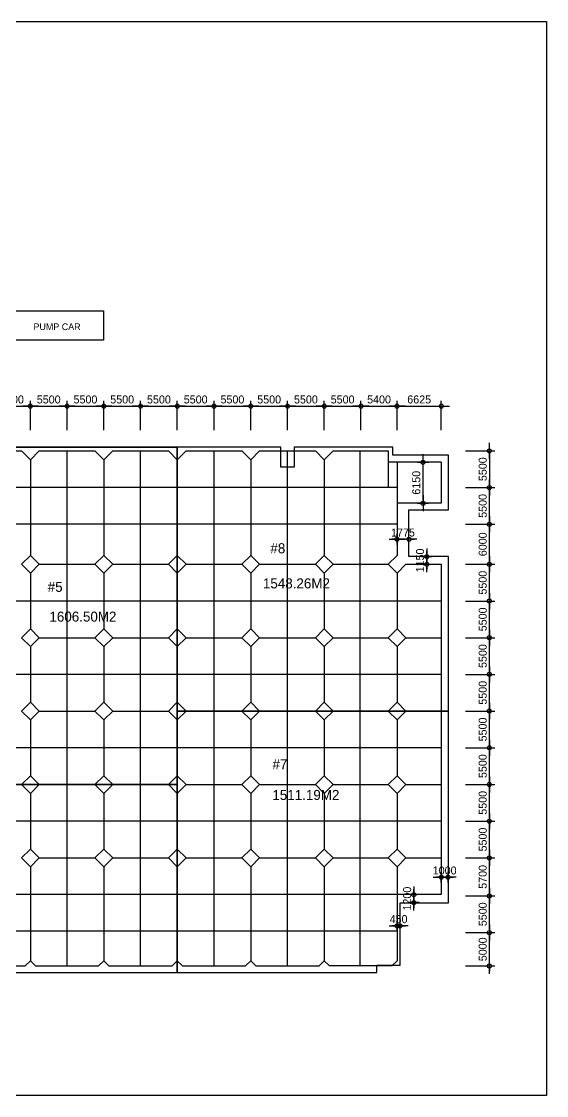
# Model space of a CAD drawing. Header units: millimetres. Extents: x -869187 to 1405794, y -1345622 to 197746.
# Drawn here: x 213406 to 292000, y -1345622 to -1184654 of the extents above; entities that cross this region are included whole.
import ezdxf

# ---------------------------------------------------------------- set-up
doc = ezdxf.new("R2010")
doc.units = ezdxf.units.MM
doc.header["$LTSCALE"] = 1000
doc.header["$MEASUREMENT"] = 0
doc.header["$PDSIZE"] = -10
doc.layers.get('0').update_dxf_attribs({"linetype": 'CONTINUOUS'})
doc.layers.get('Defpoints').update_dxf_attribs({"color": 171, "linetype": 'CONTINUOUS'})
doc.layers.add('NDIM', color=7, linetype='CONTINUOUS')
doc.layers.add('SAW-CUT', color=6, linetype='CONTINUOUS')
doc.styles.add('CGS', font='cgse', dxfattribs={"bigfont": 'cgs'})
doc.styles.add('나눔바른고딕', font='')
doc.styles.get('나눔바른고딕').set_extended_font_data('나눔바른고딕')
doc.dimstyles.new('NDIM 1200', dxfattribs={"dimscale": 500, "dimtxt": 3, "dimasz": 1, "dimexe": 2, "dimexo": 2, "dimgap": 1, "dimtad": 1, "dimdec": 0, "dimdsep": 46, "dimtxsty": 'CGS', "dimblk": 'DOT0', "dimcen": 1, "dimdle": 8, "dimclrd": 2, "dimclre": 2, "dimclrt": 2, "dimadec": 0, "dimazin": 0, "dimtfac": 1, "dimtdec": 0, "dimtix": 1, "dimtmove": 2, "dimatfit": 3, "dimldrblk": 'DOT0', "dimfxl": 1, "dimtolj": 1, "dimtzin": 0, "dimlwd": -1, "dimlwe": -1, "dimarcsym": 0})

# ---------------------------------------------------------------- blocks, each defined once
blk = doc.blocks.new('DOT0')
blk.add_line((-3, 0), (3, 0))
at = {"color": 6}
blk.add_circle((0, 0), 0.75, dxfattribs=at)
blk = doc.blocks.new('*D440')
at = {"layer": 'Defpoints', "color": 0, "ltscale": 0.4, "transparency": 16777216}
for p in [(214730, -1242309), (209230, -1246709), (214730, -1246709)]:
    blk.add_point(p, dxfattribs=at)
at = {"layer": 'NDIM', "ltscale": 0.4, "transparency": 16777216}
for p, q in [((209230, -1245909), (209230, -1241509)), ((209630, -1242309), (214330, -1242309)), ((214730, -1245909), (214730, -1241509))]:
    blk.add_line(p, q, dxfattribs=at)
at = {"layer": 'NDIM', "ltscale": 0.4, "transparency": 16777216, "xscale": 400, "yscale": 400, "zscale": 400, "rotation": 180}
blk.add_blockref('DOT0', (209230, -1242309), dxfattribs=at)
at = {"layer": 'NDIM', "ltscale": 0.4, "transparency": 16777216, "xscale": 400, "yscale": 400, "zscale": 400}
blk.add_blockref('DOT0', (214730, -1242309), dxfattribs=at)
at = {"layer": 'NDIM', "ltscale": 0.4, "transparency": 16777216, "insert": (211980, -1241309), "char_height": 1200, "attachment_point": 5, "style": 'CGS'}
blk.add_mtext('\\A1;5500', dxfattribs=at)
blk = doc.blocks.new('*D441')
at = {"layer": 'Defpoints', "color": 0, "ltscale": 0.4, "transparency": 16777216}
for p in [(220230, -1242309), (214730, -1246709), (220230, -1246709)]:
    blk.add_point(p, dxfattribs=at)
at = {"layer": 'NDIM', "ltscale": 0.4, "transparency": 16777216}
for p, q in [((214730, -1245909), (214730, -1241509)), ((215130, -1242309), (219830, -1242309)), ((220230, -1245909), (220230, -1241509))]:
    blk.add_line(p, q, dxfattribs=at)
at = {"layer": 'NDIM', "ltscale": 0.4, "transparency": 16777216, "xscale": 400, "yscale": 400, "zscale": 400, "rotation": 180}
blk.add_blockref('DOT0', (214730, -1242309), dxfattribs=at)
at = {"layer": 'NDIM', "ltscale": 0.4, "transparency": 16777216, "xscale": 400, "yscale": 400, "zscale": 400}
blk.add_blockref('DOT0', (220230, -1242309), dxfattribs=at)
at = {"layer": 'NDIM', "ltscale": 0.4, "transparency": 16777216, "insert": (217480, -1241309), "char_height": 1200, "attachment_point": 5, "style": 'CGS'}
blk.add_mtext('\\A1;5500', dxfattribs=at)
blk = doc.blocks.new('*D442')
at = {"layer": 'Defpoints', "color": 0, "ltscale": 0.4, "transparency": 16777216}
for p in [(225730, -1242309), (220230, -1246709), (225730, -1246709)]:
    blk.add_point(p, dxfattribs=at)
at = {"layer": 'NDIM', "ltscale": 0.4, "transparency": 16777216}
for p, q in [((220230, -1245909), (220230, -1241509)), ((220630, -1242309), (225330, -1242309)), ((225730, -1245909), (225730, -1241509))]:
    blk.add_line(p, q, dxfattribs=at)
at = {"layer": 'NDIM', "ltscale": 0.4, "transparency": 16777216, "xscale": 400, "yscale": 400, "zscale": 400, "rotation": 180}
blk.add_blockref('DOT0', (220230, -1242309), dxfattribs=at)
at = {"layer": 'NDIM', "ltscale": 0.4, "transparency": 16777216, "xscale": 400, "yscale": 400, "zscale": 400}
blk.add_blockref('DOT0', (225730, -1242309), dxfattribs=at)
at = {"layer": 'NDIM', "ltscale": 0.4, "transparency": 16777216, "insert": (222980, -1241309), "char_height": 1200, "attachment_point": 5, "style": 'CGS'}
blk.add_mtext('\\A1;5500', dxfattribs=at)
blk = doc.blocks.new('*D443')
at = {"layer": 'Defpoints', "color": 0, "ltscale": 0.4, "transparency": 16777216}
for p in [(231230, -1242309), (225730, -1246709), (231230, -1246709)]:
    blk.add_point(p, dxfattribs=at)
at = {"layer": 'NDIM', "ltscale": 0.4, "transparency": 16777216}
for p, q in [((225730, -1245909), (225730, -1241509)), ((226130, -1242309), (230830, -1242309)), ((231230, -1245909), (231230, -1241509))]:
    blk.add_line(p, q, dxfattribs=at)
at = {"layer": 'NDIM', "ltscale": 0.4, "transparency": 16777216, "xscale": 400, "yscale": 400, "zscale": 400, "rotation": 180}
blk.add_blockref('DOT0', (225730, -1242309), dxfattribs=at)
at = {"layer": 'NDIM', "ltscale": 0.4, "transparency": 16777216, "xscale": 400, "yscale": 400, "zscale": 400}
blk.add_blockref('DOT0', (231230, -1242309), dxfattribs=at)
at = {"layer": 'NDIM', "ltscale": 0.4, "transparency": 16777216, "insert": (228480, -1241309), "char_height": 1200, "attachment_point": 5, "style": 'CGS'}
blk.add_mtext('\\A1;5500', dxfattribs=at)
blk = doc.blocks.new('*D444')
at = {"layer": 'Defpoints', "color": 0, "ltscale": 0.4, "transparency": 16777216}
for p in [(236730, -1242309), (231230, -1246709), (236730, -1246709)]:
    blk.add_point(p, dxfattribs=at)
at = {"layer": 'NDIM', "ltscale": 0.4, "transparency": 16777216}
for p, q in [((231230, -1245909), (231230, -1241509)), ((231630, -1242309), (236330, -1242309)), ((236730, -1245909), (236730, -1241509))]:
    blk.add_line(p, q, dxfattribs=at)
at = {"layer": 'NDIM', "ltscale": 0.4, "transparency": 16777216, "xscale": 400, "yscale": 400, "zscale": 400, "rotation": 180}
blk.add_blockref('DOT0', (231230, -1242309), dxfattribs=at)
at = {"layer": 'NDIM', "ltscale": 0.4, "transparency": 16777216, "xscale": 400, "yscale": 400, "zscale": 400}
blk.add_blockref('DOT0', (236730, -1242309), dxfattribs=at)
at = {"layer": 'NDIM', "ltscale": 0.4, "transparency": 16777216, "insert": (233980, -1241309), "char_height": 1200, "attachment_point": 5, "style": 'CGS'}
blk.add_mtext('\\A1;5500', dxfattribs=at)
blk = doc.blocks.new('*D445')
at = {"layer": 'Defpoints', "color": 0, "ltscale": 0.4, "transparency": 16777216}
for p in [(242230, -1242309), (236730, -1246709), (242230, -1246709)]:
    blk.add_point(p, dxfattribs=at)
at = {"layer": 'NDIM', "ltscale": 0.4, "transparency": 16777216}
for p, q in [((236730, -1245909), (236730, -1241509)), ((237130, -1242309), (241830, -1242309)), ((242230, -1245909), (242230, -1241509))]:
    blk.add_line(p, q, dxfattribs=at)
at = {"layer": 'NDIM', "ltscale": 0.4, "transparency": 16777216, "xscale": 400, "yscale": 400, "zscale": 400, "rotation": 180}
blk.add_blockref('DOT0', (236730, -1242309), dxfattribs=at)
at = {"layer": 'NDIM', "ltscale": 0.4, "transparency": 16777216, "xscale": 400, "yscale": 400, "zscale": 400}
blk.add_blockref('DOT0', (242230, -1242309), dxfattribs=at)
at = {"layer": 'NDIM', "ltscale": 0.4, "transparency": 16777216, "insert": (239480, -1241309), "char_height": 1200, "attachment_point": 5, "style": 'CGS'}
blk.add_mtext('\\A1;5500', dxfattribs=at)
blk = doc.blocks.new('*D446')
at = {"layer": 'Defpoints', "color": 0, "ltscale": 0.4, "transparency": 16777216}
for p in [(247730, -1242309), (242230, -1246709), (247730, -1246709)]:
    blk.add_point(p, dxfattribs=at)
at = {"layer": 'NDIM', "ltscale": 0.4, "transparency": 16777216}
for p, q in [((242230, -1245909), (242230, -1241509)), ((242630, -1242309), (247330, -1242309)), ((247730, -1245909), (247730, -1241509))]:
    blk.add_line(p, q, dxfattribs=at)
at = {"layer": 'NDIM', "ltscale": 0.4, "transparency": 16777216, "xscale": 400, "yscale": 400, "zscale": 400, "rotation": 180}
blk.add_blockref('DOT0', (242230, -1242309), dxfattribs=at)
at = {"layer": 'NDIM', "ltscale": 0.4, "transparency": 16777216, "xscale": 400, "yscale": 400, "zscale": 400}
blk.add_blockref('DOT0', (247730, -1242309), dxfattribs=at)
at = {"layer": 'NDIM', "ltscale": 0.4, "transparency": 16777216, "insert": (244980, -1241309), "char_height": 1200, "attachment_point": 5, "style": 'CGS'}
blk.add_mtext('\\A1;5500', dxfattribs=at)
blk = doc.blocks.new('*D447')
at = {"layer": 'Defpoints', "color": 0, "ltscale": 0.4, "transparency": 16777216}
for p in [(253230, -1242309), (247730, -1246709), (253230, -1246709)]:
    blk.add_point(p, dxfattribs=at)
at = {"layer": 'NDIM', "ltscale": 0.4, "transparency": 16777216}
for p, q in [((247730, -1245909), (247730, -1241509)), ((248130, -1242309), (252830, -1242309)), ((253230, -1245909), (253230, -1241509))]:
    blk.add_line(p, q, dxfattribs=at)
at = {"layer": 'NDIM', "ltscale": 0.4, "transparency": 16777216, "xscale": 400, "yscale": 400, "zscale": 400, "rotation": 180}
blk.add_blockref('DOT0', (247730, -1242309), dxfattribs=at)
at = {"layer": 'NDIM', "ltscale": 0.4, "transparency": 16777216, "xscale": 400, "yscale": 400, "zscale": 400}
blk.add_blockref('DOT0', (253230, -1242309), dxfattribs=at)
at = {"layer": 'NDIM', "ltscale": 0.4, "transparency": 16777216, "insert": (250480, -1241309), "char_height": 1200, "attachment_point": 5, "style": 'CGS'}
blk.add_mtext('\\A1;5500', dxfattribs=at)
blk = doc.blocks.new('*D448')
at = {"layer": 'Defpoints', "color": 0, "ltscale": 0.4, "transparency": 16777216}
for p in [(258730, -1242309), (253230, -1246709), (258730, -1246709)]:
    blk.add_point(p, dxfattribs=at)
at = {"layer": 'NDIM', "ltscale": 0.4, "transparency": 16777216}
for p, q in [((253230, -1245909), (253230, -1241509)), ((253630, -1242309), (258330, -1242309)), ((258730, -1245909), (258730, -1241509))]:
    blk.add_line(p, q, dxfattribs=at)
at = {"layer": 'NDIM', "ltscale": 0.4, "transparency": 16777216, "xscale": 400, "yscale": 400, "zscale": 400, "rotation": 180}
blk.add_blockref('DOT0', (253230, -1242309), dxfattribs=at)
at = {"layer": 'NDIM', "ltscale": 0.4, "transparency": 16777216, "xscale": 400, "yscale": 400, "zscale": 400}
blk.add_blockref('DOT0', (258730, -1242309), dxfattribs=at)
at = {"layer": 'NDIM', "ltscale": 0.4, "transparency": 16777216, "insert": (255980, -1241309), "char_height": 1200, "attachment_point": 5, "style": 'CGS'}
blk.add_mtext('\\A1;5500', dxfattribs=at)
blk = doc.blocks.new('*D449')
at = {"layer": 'Defpoints', "color": 0, "ltscale": 0.4, "transparency": 16777216}
for p in [(264230, -1242309), (258730, -1246709), (264230, -1246709)]:
    blk.add_point(p, dxfattribs=at)
at = {"layer": 'NDIM', "ltscale": 0.4, "transparency": 16777216}
for p, q in [((258730, -1245909), (258730, -1241509)), ((259130, -1242309), (263830, -1242309)), ((264230, -1245909), (264230, -1241509))]:
    blk.add_line(p, q, dxfattribs=at)
at = {"layer": 'NDIM', "ltscale": 0.4, "transparency": 16777216, "xscale": 400, "yscale": 400, "zscale": 400, "rotation": 180}
blk.add_blockref('DOT0', (258730, -1242309), dxfattribs=at)
at = {"layer": 'NDIM', "ltscale": 0.4, "transparency": 16777216, "xscale": 400, "yscale": 400, "zscale": 400}
blk.add_blockref('DOT0', (264230, -1242309), dxfattribs=at)
at = {"layer": 'NDIM', "ltscale": 0.4, "transparency": 16777216, "insert": (261480, -1241309), "char_height": 1200, "attachment_point": 5, "style": 'CGS'}
blk.add_mtext('\\A1;5500', dxfattribs=at)
blk = doc.blocks.new('*D450')
at = {"layer": 'Defpoints', "color": 0, "ltscale": 0.4, "transparency": 16777216}
for p in [(269630, -1242309), (264230, -1246709), (269630, -1246709)]:
    blk.add_point(p, dxfattribs=at)
at = {"layer": 'NDIM', "ltscale": 0.4, "transparency": 16777216}
for p, q in [((264230, -1245909), (264230, -1241509)), ((264630, -1242309), (269230, -1242309)), ((269630, -1245909), (269630, -1241509))]:
    blk.add_line(p, q, dxfattribs=at)
at = {"layer": 'NDIM', "ltscale": 0.4, "transparency": 16777216, "xscale": 400, "yscale": 400, "zscale": 400, "rotation": 180}
blk.add_blockref('DOT0', (264230, -1242309), dxfattribs=at)
at = {"layer": 'NDIM', "ltscale": 0.4, "transparency": 16777216, "xscale": 400, "yscale": 400, "zscale": 400}
blk.add_blockref('DOT0', (269630, -1242309), dxfattribs=at)
at = {"layer": 'NDIM', "ltscale": 0.4, "transparency": 16777216, "insert": (266930, -1241309), "char_height": 1200, "attachment_point": 5, "style": 'CGS'}
blk.add_mtext('\\A1;5400', dxfattribs=at)
blk = doc.blocks.new('*D451')
at = {"layer": 'Defpoints', "color": 0, "ltscale": 0.4, "transparency": 16777216}
for p in [(276255, -1242309), (269630, -1246709), (276255, -1246709)]:
    blk.add_point(p, dxfattribs=at)
at = {"layer": 'NDIM', "ltscale": 0.4, "transparency": 16777216}
for p, q in [((269630, -1245909), (269630, -1241509)), ((270030, -1242309), (275855, -1242309)), ((276255, -1245909), (276255, -1241509))]:
    blk.add_line(p, q, dxfattribs=at)
at = {"layer": 'NDIM', "ltscale": 0.4, "transparency": 16777216, "xscale": 400, "yscale": 400, "zscale": 400, "rotation": 180}
blk.add_blockref('DOT0', (269630, -1242309), dxfattribs=at)
at = {"layer": 'NDIM', "ltscale": 0.4, "transparency": 16777216, "xscale": 400, "yscale": 400, "zscale": 400}
blk.add_blockref('DOT0', (276255, -1242309), dxfattribs=at)
at = {"layer": 'NDIM', "ltscale": 0.4, "transparency": 16777216, "insert": (272943, -1241309), "char_height": 1200, "attachment_point": 5, "style": 'CGS'}
blk.add_mtext('\\A1;6625', dxfattribs=at)
blk = doc.blocks.new('*D465')
at = {"layer": 'Defpoints', "color": 0, "ltscale": 0.4, "transparency": 16777216}
for p in [(279055, -1254509), (283455, -1254509), (279055, -1260009)]:
    blk.add_point(p, dxfattribs=at)
at = {"layer": 'NDIM', "ltscale": 0.4, "transparency": 16777216}
for p, q in [((279855, -1254509), (284255, -1254509)), ((283455, -1259609), (283455, -1254909)), ((279855, -1260009), (284255, -1260009))]:
    blk.add_line(p, q, dxfattribs=at)
at = {"layer": 'NDIM', "ltscale": 0.4, "transparency": 16777216, "xscale": 400, "yscale": 400, "zscale": 400}
for p, rotation in [((283455, -1254509), 90), ((283455, -1260009), 270)]:
    blk.add_blockref('DOT0', p, dxfattribs=dict(at, rotation=rotation))
at = {"layer": 'NDIM', "ltscale": 0.4, "transparency": 16777216, "insert": (282455, -1257259), "char_height": 1200, "attachment_point": 5, "rotation": 90, "style": 'CGS'}
blk.add_mtext('\\A1;5500', dxfattribs=at)
blk = doc.blocks.new('*D466')
at = {"layer": 'Defpoints', "color": 0, "ltscale": 0.4, "transparency": 16777216}
for p in [(279055, -1260009), (283455, -1260009), (279055, -1266009)]:
    blk.add_point(p, dxfattribs=at)
at = {"layer": 'NDIM', "ltscale": 0.4, "transparency": 16777216}
for p, q in [((279855, -1260009), (284255, -1260009)), ((283455, -1265609), (283455, -1260409)), ((279855, -1266009), (284255, -1266009))]:
    blk.add_line(p, q, dxfattribs=at)
at = {"layer": 'NDIM', "ltscale": 0.4, "transparency": 16777216, "xscale": 400, "yscale": 400, "zscale": 400}
for p, rotation in [((283455, -1260009), 90), ((283455, -1266009), 270)]:
    blk.add_blockref('DOT0', p, dxfattribs=dict(at, rotation=rotation))
at = {"layer": 'NDIM', "ltscale": 0.4, "transparency": 16777216, "insert": (282455, -1263009), "char_height": 1200, "attachment_point": 5, "rotation": 90, "style": 'CGS'}
blk.add_mtext('\\A1;6000', dxfattribs=at)
blk = doc.blocks.new('*D467')
at = {"layer": 'Defpoints', "color": 0, "ltscale": 0.4, "transparency": 16777216}
for p in [(279055, -1266009), (283455, -1266009), (279055, -1271509)]:
    blk.add_point(p, dxfattribs=at)
at = {"layer": 'NDIM', "ltscale": 0.4, "transparency": 16777216}
for p, q in [((279855, -1266009), (284255, -1266009)), ((283455, -1271109), (283455, -1266409)), ((279855, -1271509), (284255, -1271509))]:
    blk.add_line(p, q, dxfattribs=at)
at = {"layer": 'NDIM', "ltscale": 0.4, "transparency": 16777216, "xscale": 400, "yscale": 400, "zscale": 400}
for p, rotation in [((283455, -1266009), 90), ((283455, -1271509), 270)]:
    blk.add_blockref('DOT0', p, dxfattribs=dict(at, rotation=rotation))
at = {"layer": 'NDIM', "ltscale": 0.4, "transparency": 16777216, "insert": (282455, -1268759), "char_height": 1200, "attachment_point": 5, "rotation": 90, "style": 'CGS'}
blk.add_mtext('\\A1;5500', dxfattribs=at)
blk = doc.blocks.new('*D468')
at = {"layer": 'Defpoints', "color": 0, "ltscale": 0.4, "transparency": 16777216}
for p in [(279055, -1271509), (283455, -1271509), (279055, -1277009)]:
    blk.add_point(p, dxfattribs=at)
at = {"layer": 'NDIM', "ltscale": 0.4, "transparency": 16777216}
for p, q in [((279855, -1271509), (284255, -1271509)), ((283455, -1276609), (283455, -1271909)), ((279855, -1277009), (284255, -1277009))]:
    blk.add_line(p, q, dxfattribs=at)
at = {"layer": 'NDIM', "ltscale": 0.4, "transparency": 16777216, "xscale": 400, "yscale": 400, "zscale": 400}
for p, rotation in [((283455, -1271509), 90), ((283455, -1277009), 270)]:
    blk.add_blockref('DOT0', p, dxfattribs=dict(at, rotation=rotation))
at = {"layer": 'NDIM', "ltscale": 0.4, "transparency": 16777216, "insert": (282455, -1274259), "char_height": 1200, "attachment_point": 5, "rotation": 90, "style": 'CGS'}
blk.add_mtext('\\A1;5500', dxfattribs=at)
blk = doc.blocks.new('*D469')
at = {"layer": 'Defpoints', "color": 0, "ltscale": 0.4, "transparency": 16777216}
for p in [(279055, -1277009), (283455, -1277009), (279055, -1282509)]:
    blk.add_point(p, dxfattribs=at)
at = {"layer": 'NDIM', "ltscale": 0.4, "transparency": 16777216}
for p, q in [((279855, -1277009), (284255, -1277009)), ((283455, -1282109), (283455, -1277409)), ((279855, -1282509), (284255, -1282509))]:
    blk.add_line(p, q, dxfattribs=at)
at = {"layer": 'NDIM', "ltscale": 0.4, "transparency": 16777216, "xscale": 400, "yscale": 400, "zscale": 400}
for p, rotation in [((283455, -1277009), 90), ((283455, -1282509), 270)]:
    blk.add_blockref('DOT0', p, dxfattribs=dict(at, rotation=rotation))
at = {"layer": 'NDIM', "ltscale": 0.4, "transparency": 16777216, "insert": (282455, -1279759), "char_height": 1200, "attachment_point": 5, "rotation": 90, "style": 'CGS'}
blk.add_mtext('\\A1;5500', dxfattribs=at)
blk = doc.blocks.new('*D470')
at = {"layer": 'Defpoints', "color": 0, "ltscale": 0.4, "transparency": 16777216}
for p in [(279055, -1282509), (283455, -1282509), (279055, -1288009)]:
    blk.add_point(p, dxfattribs=at)
at = {"layer": 'NDIM', "ltscale": 0.4, "transparency": 16777216}
for p, q in [((279855, -1282509), (284255, -1282509)), ((283455, -1287609), (283455, -1282909)), ((279855, -1288009), (284255, -1288009))]:
    blk.add_line(p, q, dxfattribs=at)
at = {"layer": 'NDIM', "ltscale": 0.4, "transparency": 16777216, "xscale": 400, "yscale": 400, "zscale": 400}
for p, rotation in [((283455, -1282509), 90), ((283455, -1288009), 270)]:
    blk.add_blockref('DOT0', p, dxfattribs=dict(at, rotation=rotation))
at = {"layer": 'NDIM', "ltscale": 0.4, "transparency": 16777216, "insert": (282455, -1285259), "char_height": 1200, "attachment_point": 5, "rotation": 90, "style": 'CGS'}
blk.add_mtext('\\A1;5500', dxfattribs=at)
blk = doc.blocks.new('*D471')
at = {"layer": 'Defpoints', "color": 0, "ltscale": 0.4, "transparency": 16777216}
for p in [(279055, -1288009), (283455, -1288009), (279055, -1293509)]:
    blk.add_point(p, dxfattribs=at)
at = {"layer": 'NDIM', "ltscale": 0.4, "transparency": 16777216}
for p, q in [((279855, -1288009), (284255, -1288009)), ((283455, -1293109), (283455, -1288409)), ((279855, -1293509), (284255, -1293509))]:
    blk.add_line(p, q, dxfattribs=at)
at = {"layer": 'NDIM', "ltscale": 0.4, "transparency": 16777216, "xscale": 400, "yscale": 400, "zscale": 400}
for p, rotation in [((283455, -1288009), 90), ((283455, -1293509), 270)]:
    blk.add_blockref('DOT0', p, dxfattribs=dict(at, rotation=rotation))
at = {"layer": 'NDIM', "ltscale": 0.4, "transparency": 16777216, "insert": (282455, -1290759), "char_height": 1200, "attachment_point": 5, "rotation": 90, "style": 'CGS'}
blk.add_mtext('\\A1;5500', dxfattribs=at)
blk = doc.blocks.new('*D472')
at = {"layer": 'Defpoints', "color": 0, "ltscale": 0.4, "transparency": 16777216}
for p in [(279055, -1293509), (283455, -1293509), (279055, -1299009)]:
    blk.add_point(p, dxfattribs=at)
at = {"layer": 'NDIM', "ltscale": 0.4, "transparency": 16777216}
for p, q in [((279855, -1293509), (284255, -1293509)), ((283455, -1298609), (283455, -1293909)), ((279855, -1299009), (284255, -1299009))]:
    blk.add_line(p, q, dxfattribs=at)
at = {"layer": 'NDIM', "ltscale": 0.4, "transparency": 16777216, "xscale": 400, "yscale": 400, "zscale": 400}
for p, rotation in [((283455, -1293509), 90), ((283455, -1299009), 270)]:
    blk.add_blockref('DOT0', p, dxfattribs=dict(at, rotation=rotation))
at = {"layer": 'NDIM', "ltscale": 0.4, "transparency": 16777216, "insert": (282455, -1296259), "char_height": 1200, "attachment_point": 5, "rotation": 90, "style": 'CGS'}
blk.add_mtext('\\A1;5500', dxfattribs=at)
blk = doc.blocks.new('*D473')
at = {"layer": 'Defpoints', "color": 0, "ltscale": 0.4, "transparency": 16777216}
for p in [(279055, -1299009), (283455, -1299009), (279055, -1304509)]:
    blk.add_point(p, dxfattribs=at)
at = {"layer": 'NDIM', "ltscale": 0.4, "transparency": 16777216}
for p, q in [((279855, -1299009), (284255, -1299009)), ((283455, -1304109), (283455, -1299409)), ((279855, -1304509), (284255, -1304509))]:
    blk.add_line(p, q, dxfattribs=at)
at = {"layer": 'NDIM', "ltscale": 0.4, "transparency": 16777216, "xscale": 400, "yscale": 400, "zscale": 400}
for p, rotation in [((283455, -1299009), 90), ((283455, -1304509), 270)]:
    blk.add_blockref('DOT0', p, dxfattribs=dict(at, rotation=rotation))
at = {"layer": 'NDIM', "ltscale": 0.4, "transparency": 16777216, "insert": (282455, -1301759), "char_height": 1200, "attachment_point": 5, "rotation": 90, "style": 'CGS'}
blk.add_mtext('\\A1;5500', dxfattribs=at)
blk = doc.blocks.new('*D474')
at = {"layer": 'Defpoints', "color": 0, "ltscale": 0.4, "transparency": 16777216}
for p in [(279055, -1304509), (283455, -1304509), (279055, -1310009)]:
    blk.add_point(p, dxfattribs=at)
at = {"layer": 'NDIM', "ltscale": 0.4, "transparency": 16777216}
for p, q in [((279855, -1304509), (284255, -1304509)), ((283455, -1309609), (283455, -1304909)), ((279855, -1310009), (284255, -1310009))]:
    blk.add_line(p, q, dxfattribs=at)
at = {"layer": 'NDIM', "ltscale": 0.4, "transparency": 16777216, "xscale": 400, "yscale": 400, "zscale": 400}
for p, rotation in [((283455, -1304509), 90), ((283455, -1310009), 270)]:
    blk.add_blockref('DOT0', p, dxfattribs=dict(at, rotation=rotation))
at = {"layer": 'NDIM', "ltscale": 0.4, "transparency": 16777216, "insert": (282455, -1307259), "char_height": 1200, "attachment_point": 5, "rotation": 90, "style": 'CGS'}
blk.add_mtext('\\A1;5500', dxfattribs=at)
blk = doc.blocks.new('*D475')
at = {"layer": 'Defpoints', "color": 0, "ltscale": 0.4, "transparency": 16777216}
for p in [(279055, -1310009), (283455, -1310009), (279055, -1315709)]:
    blk.add_point(p, dxfattribs=at)
at = {"layer": 'NDIM', "ltscale": 0.4, "transparency": 16777216}
for p, q in [((279855, -1310009), (284255, -1310009)), ((283455, -1315309), (283455, -1310409)), ((279855, -1315709), (284255, -1315709))]:
    blk.add_line(p, q, dxfattribs=at)
at = {"layer": 'NDIM', "ltscale": 0.4, "transparency": 16777216, "xscale": 400, "yscale": 400, "zscale": 400}
for p, rotation in [((283455, -1310009), 90), ((283455, -1315709), 270)]:
    blk.add_blockref('DOT0', p, dxfattribs=dict(at, rotation=rotation))
at = {"layer": 'NDIM', "ltscale": 0.4, "transparency": 16777216, "insert": (282455, -1312859), "char_height": 1200, "attachment_point": 5, "rotation": 90, "style": 'CGS'}
blk.add_mtext('\\A1;5700', dxfattribs=at)
blk = doc.blocks.new('*D476')
at = {"layer": 'Defpoints', "color": 0, "ltscale": 0.4, "transparency": 16777216}
for p in [(279055, -1315709), (283455, -1315709), (279055, -1321209)]:
    blk.add_point(p, dxfattribs=at)
at = {"layer": 'NDIM', "ltscale": 0.4, "transparency": 16777216}
for p, q in [((279855, -1315709), (284255, -1315709)), ((283455, -1320809), (283455, -1316109)), ((279855, -1321209), (284255, -1321209))]:
    blk.add_line(p, q, dxfattribs=at)
at = {"layer": 'NDIM', "ltscale": 0.4, "transparency": 16777216, "xscale": 400, "yscale": 400, "zscale": 400}
for p, rotation in [((283455, -1315709), 90), ((283455, -1321209), 270)]:
    blk.add_blockref('DOT0', p, dxfattribs=dict(at, rotation=rotation))
at = {"layer": 'NDIM', "ltscale": 0.4, "transparency": 16777216, "insert": (282455, -1318459), "char_height": 1200, "attachment_point": 5, "rotation": 90, "style": 'CGS'}
blk.add_mtext('\\A1;5500', dxfattribs=at)
blk = doc.blocks.new('*D477')
at = {"layer": 'Defpoints', "color": 0, "ltscale": 0.4, "transparency": 16777216}
for p in [(279055, -1321209), (283455, -1321209), (279055, -1326209)]:
    blk.add_point(p, dxfattribs=at)
at = {"layer": 'NDIM', "ltscale": 0.4, "transparency": 16777216}
for p, q in [((279855, -1321209), (284255, -1321209)), ((283455, -1320809), (283455, -1320409)), ((283455, -1326209), (283455, -1321209)), ((279855, -1326209), (284255, -1326209)), ((283455, -1326609), (283455, -1327009))]:
    blk.add_line(p, q, dxfattribs=at)
at = {"layer": 'NDIM', "ltscale": 0.4, "transparency": 16777216, "xscale": 400, "yscale": 400, "zscale": 400}
for p, rotation in [((283455, -1321209), 270), ((283455, -1326209), 90)]:
    blk.add_blockref('DOT0', p, dxfattribs=dict(at, rotation=rotation))
at = {"layer": 'NDIM', "ltscale": 0.4, "transparency": 16777216, "insert": (282455, -1323709), "char_height": 1200, "attachment_point": 5, "rotation": 90, "style": 'CGS'}
blk.add_mtext('\\A1;5000', dxfattribs=at)
blk = doc.blocks.new('*D478')
at = {"layer": 'Defpoints', "color": 0, "ltscale": 0.4, "transparency": 16777216}
for p in [(279055, -1249009), (279055, -1254509), (283455, -1254509)]:
    blk.add_point(p, dxfattribs=at)
at = {"layer": 'NDIM', "ltscale": 0.4, "transparency": 16777216}
for p, q in [((279855, -1249009), (284255, -1249009)), ((283455, -1249409), (283455, -1254109)), ((279855, -1254509), (284255, -1254509))]:
    blk.add_line(p, q, dxfattribs=at)
at = {"layer": 'NDIM', "ltscale": 0.4, "transparency": 16777216, "xscale": 400, "yscale": 400, "zscale": 400}
for p, rotation in [((283455, -1249009), 90), ((283455, -1254509), 270)]:
    blk.add_blockref('DOT0', p, dxfattribs=dict(at, rotation=rotation))
at = {"layer": 'NDIM', "ltscale": 0.4, "transparency": 16777216, "insert": (282455, -1251759), "char_height": 1200, "attachment_point": 5, "rotation": 90, "style": 'CGS'}
blk.add_mtext('\\A1;5500', dxfattribs=at)
blk = doc.blocks.new('*D420')
at = {"layer": 'Defpoints', "color": 0, "ltscale": 0.4, "transparency": 16777216}
for p in [(272140, -1315509), (273740, -1315509), (273740, -1316709)]:
    blk.add_point(p, dxfattribs=at)
at = {"layer": 'NDIM', "ltscale": 0.4, "transparency": 16777216}
for p, q in [((272140, -1315109), (272140, -1314709)), ((272940, -1315509), (271340, -1315509)), ((272940, -1316709), (271340, -1316709)), ((272140, -1316709), (272140, -1315509)), ((272140, -1317109), (272140, -1317509))]:
    blk.add_line(p, q, dxfattribs=at)
at = {"layer": 'NDIM', "ltscale": 0.4, "transparency": 16777216, "xscale": 400, "yscale": 400, "zscale": 400}
for p, rotation in [((272140, -1315509), 270), ((272140, -1316709), 90)]:
    blk.add_blockref('DOT0', p, dxfattribs=dict(at, rotation=rotation))
at = {"layer": 'NDIM', "ltscale": 0.4, "transparency": 16777216, "insert": (271140, -1316109), "char_height": 1200, "attachment_point": 5, "rotation": 90, "style": 'CGS'}
blk.add_mtext('\\A1;1200', dxfattribs=at)
blk = doc.blocks.new('*D480')
at = {"layer": 'Defpoints', "color": 0, "ltscale": 0.4, "transparency": 16777216}
for p in [(269630, -1262251), (269630, -1263851), (271405, -1263851)]:
    blk.add_point(p, dxfattribs=at)
at = {"layer": 'NDIM', "ltscale": 0.4, "transparency": 16777216}
for p, q in [((269630, -1263051), (269630, -1261451)), ((271405, -1263051), (271405, -1261451)), ((269230, -1262251), (268830, -1262251)), ((271405, -1262251), (269630, -1262251)), ((271805, -1262251), (272205, -1262251))]:
    blk.add_line(p, q, dxfattribs=at)
at = {"layer": 'NDIM', "ltscale": 0.4, "transparency": 16777216, "xscale": 400, "yscale": 400, "zscale": 400}
blk.add_blockref('DOT0', (269630, -1262251), dxfattribs=at)
at = {"layer": 'NDIM', "ltscale": 0.4, "transparency": 16777216, "xscale": 400, "yscale": 400, "zscale": 400, "rotation": 180}
blk.add_blockref('DOT0', (271405, -1262251), dxfattribs=at)
at = {"layer": 'NDIM', "ltscale": 0.4, "transparency": 16777216, "insert": (270518, -1261251), "char_height": 1200, "attachment_point": 5, "style": 'CGS'}
blk.add_mtext('\\A1;1775', dxfattribs=at)
blk = doc.blocks.new('*D481')
at = {"layer": 'Defpoints', "color": 0, "ltscale": 0.4, "transparency": 16777216}
for p in [(272480, -1264859), (274080, -1264859), (272480, -1266009)]:
    blk.add_point(p, dxfattribs=at)
at = {"layer": 'NDIM', "ltscale": 0.4, "transparency": 16777216}
for p, q in [((273280, -1264859), (274880, -1264859)), ((274080, -1264459), (274080, -1264059)), ((274080, -1266009), (274080, -1264859)), ((273280, -1266009), (274880, -1266009)), ((274080, -1266409), (274080, -1266809))]:
    blk.add_line(p, q, dxfattribs=at)
at = {"layer": 'NDIM', "ltscale": 0.4, "transparency": 16777216, "xscale": 400, "yscale": 400, "zscale": 400}
for p, rotation in [((274080, -1264859), 270), ((274080, -1266009), 90)]:
    blk.add_blockref('DOT0', p, dxfattribs=dict(at, rotation=rotation))
at = {"layer": 'NDIM', "ltscale": 0.4, "transparency": 16777216, "insert": (273080, -1265434), "char_height": 1200, "attachment_point": 5, "rotation": 90, "style": 'CGS'}
blk.add_mtext('\\A1;1150', dxfattribs=at)
blk = doc.blocks.new('*D482')
at = {"layer": 'Defpoints', "color": 0, "ltscale": 0.4, "transparency": 16777216}
for p in [(271913, -1250709), (273513, -1250709), (271913, -1256859)]:
    blk.add_point(p, dxfattribs=at)
at = {"layer": 'NDIM', "ltscale": 0.4, "transparency": 16777216}
for p, q in [((272713, -1250709), (274313, -1250709)), ((273513, -1256459), (273513, -1251109)), ((272713, -1256859), (274313, -1256859))]:
    blk.add_line(p, q, dxfattribs=at)
at = {"layer": 'NDIM', "ltscale": 0.4, "transparency": 16777216, "xscale": 400, "yscale": 400, "zscale": 400}
for p, rotation in [((273513, -1250709), 90), ((273513, -1256859), 270)]:
    blk.add_blockref('DOT0', p, dxfattribs=dict(at, rotation=rotation))
at = {"layer": 'NDIM', "ltscale": 0.4, "transparency": 16777216, "insert": (272513, -1253784), "char_height": 1200, "attachment_point": 5, "rotation": 90, "style": 'CGS'}
blk.add_mtext('\\A1;6150', dxfattribs=at)
blk = doc.blocks.new('*D483')
at = {"layer": 'Defpoints', "color": 0, "ltscale": 0.4, "transparency": 16777216}
for p in [(270080, -1320194), (269630, -1321794), (270080, -1321794)]:
    blk.add_point(p, dxfattribs=at)
at = {"layer": 'NDIM', "ltscale": 0.4, "transparency": 16777216}
for p, q in [((269630, -1320994), (269630, -1319394)), ((270080, -1320994), (270080, -1319394)), ((269230, -1320194), (268830, -1320194)), ((269630, -1320194), (270080, -1320194)), ((270480, -1320194), (270880, -1320194))]:
    blk.add_line(p, q, dxfattribs=at)
at = {"layer": 'NDIM', "ltscale": 0.4, "transparency": 16777216, "xscale": 400, "yscale": 400, "zscale": 400}
blk.add_blockref('DOT0', (269630, -1320194), dxfattribs=at)
at = {"layer": 'NDIM', "ltscale": 0.4, "transparency": 16777216, "xscale": 400, "yscale": 400, "zscale": 400, "rotation": 180}
blk.add_blockref('DOT0', (270080, -1320194), dxfattribs=at)
at = {"layer": 'NDIM', "ltscale": 0.4, "transparency": 16777216, "insert": (269855, -1319194), "char_height": 1200, "attachment_point": 5, "style": 'CGS'}
blk.add_mtext('\\A1;450', dxfattribs=at)
blk = doc.blocks.new('*D484')
at = {"layer": 'Defpoints', "color": 0, "ltscale": 0.4, "transparency": 16777216}
for p in [(277255, -1312900), (276255, -1314500), (277255, -1314500)]:
    blk.add_point(p, dxfattribs=at)
at = {"layer": 'NDIM', "ltscale": 0.4, "transparency": 16777216}
for p, q in [((275855, -1312900), (275455, -1312900)), ((276255, -1313700), (276255, -1312100)), ((276255, -1312900), (277255, -1312900)), ((277255, -1313700), (277255, -1312100)), ((277655, -1312900), (278055, -1312900))]:
    blk.add_line(p, q, dxfattribs=at)
at = {"layer": 'NDIM', "ltscale": 0.4, "transparency": 16777216, "xscale": 400, "yscale": 400, "zscale": 400}
blk.add_blockref('DOT0', (276255, -1312900), dxfattribs=at)
at = {"layer": 'NDIM', "ltscale": 0.4, "transparency": 16777216, "xscale": 400, "yscale": 400, "zscale": 400, "rotation": 180}
blk.add_blockref('DOT0', (277255, -1312900), dxfattribs=at)
at = {"layer": 'NDIM', "ltscale": 0.4, "transparency": 16777216, "insert": (276755, -1311900), "char_height": 1200, "attachment_point": 5, "style": 'CGS'}
blk.add_mtext('\\A1;1000', dxfattribs=at)

msp = doc.modelspace()

# ---------------------------------------------------------------- linework, layer by layer
at = {"color": 6, "ltscale": 10000}
msp.add_line((268305.8, -1249009.5), (268305.8, -1254509.5), dxfattribs=at)
at = {"ltscale": 10000}
msp.add_lwpolyline([(212279.3, -1228025), (225687.3, -1228025), (225687.3, -1232392.8), (212279.3, -1232392.8)], close=True, dxfattribs=at)
at = {"color": 3, "ltscale": 10000}
for points in [[(203730.1, -1248434.5), (236730.1, -1248434.5), (236730.1, -1299009.5), (203730.1, -1299009.5), (203730.1, -1248434.5)], [(236730.1, -1248434.5), (236730.1, -1288009.5), (277305.1, -1288009.5), (277305.1, -1277009.5), (277305.1, -1264859.5), (271405.1, -1264859.5), (271405.1, -1257859.5), (277305.1, -1257859.5), (277305.1, -1249659.5), (268980.1, -1249659.5), (268980.1, -1248434.5), (254230.1, -1248434.5), (254230.1, -1251434.5), (252230.1, -1251434.5), (252230.1, -1248434.5), (236730.1, -1248434.5)]]:
    msp.add_lwpolyline(points, dxfattribs=at)
at = {"color": 2, "ltscale": 10000}
for points in [[(236730.1, -1288009.5), (236730.1, -1248434.5), (203730.1, -1248434.5), (203730.1, -1279309.5), (209680.1, -1279309.5), (209680.1, -1289809.5), (203730.1, -1289809.5), (203730.1, -1299009.5), (236730.1, -1299009.5), (236730.1, -1288009.5)], [(236730.1, -1248434.5), (236730.1, -1288009.5), (277305.1, -1288009.5), (277305.1, -1277009.5), (277305.1, -1264859.5), (271405.1, -1264859.5), (271405.1, -1257859.5), (277305.1, -1257859.5), (277305.1, -1249659.5), (268980.1, -1249659.5), (268980.1, -1248434.5), (254230.1, -1248434.5), (254230.1, -1251434.5), (252230.1, -1251434.5), (252230.1, -1248434.5), (236730.1, -1248434.5)], [(236730.1, -1288009.5), (236730.1, -1299009.5), (236730.1, -1299009.5), (236730.1, -1327209.5), (266580.1, -1327209.5), (266580.1, -1326109.5), (270080.1, -1326109.5), (270080.1, -1316759.5), (277305.1, -1316759.5), (277305.1, -1288009.5), (236730.1, -1288009.5)], [(170730.1, -1299009.5), (170730.1, -1327209.5), (236730.1, -1327209.5), (236730.1, -1299009.5), (170730.1, -1299009.5)]]:
    msp.add_lwpolyline(points, dxfattribs=at)
at = {"layer": 'Defpoints', "ltscale": 10000}
msp.add_lwpolyline([(292000, -1345621.9), (8000, -1345621.9), (8000, -1184654.1), (292000, -1184654.1)], close=True, dxfattribs=at)
at = {"layer": 'SAW-CUT', "ltscale": 10000}
for p, q in [((205054.4, -1249009.5), (213405.8, -1249009.5)), ((216054.4, -1249009.5), (224405.8, -1249009.5)), ((220230.1, -1326209.5), (220230.1, -1249009.5)), ((227054.4, -1249009.5), (235405.8, -1249009.5)), ((231230.1, -1326209.5), (231230.1, -1249009.5)), ((238054.4, -1249009.5), (246405.8, -1249009.5)), ((242230.1, -1326209.5), (242230.1, -1249009.5)), ((249054.4, -1249009.5), (257405.8, -1249009.5)), ((253230.1, -1326209.5), (253230.1, -1249009.5)), ((260054.4, -1249009.5), (268305.8, -1249009.5)), ((264130.1, -1326209.5), (264130.1, -1249009.5)), ((214730.1, -1250333.7), (214730.1, -1264685.2)), ((225730.1, -1250333.7), (225730.1, -1264685.2)), ((236730.1, -1250333.7), (236730.1, -1264685.2)), ((247730.1, -1250333.7), (247730.1, -1264685.2)), ((258730.1, -1250333.7), (258730.1, -1264685.2)), ((276255.1, -1250709.5), (268305.8, -1250709.5)), ((269630.1, -1250709.5), (269630.1, -1264685.2)), ((269630.1, -1254509.5), (105180.1, -1254509.5)), ((269630.1, -1260009.5), (105180.1, -1260009.5)), ((216054.4, -1266009.5), (224405.8, -1266009.5)), ((227054.4, -1266009.5), (235405.8, -1266009.5)), ((238054.4, -1266009.5), (246405.8, -1266009.5)), ((249054.4, -1266009.5), (257405.8, -1266009.5)), ((260054.4, -1266009.5), (268305.8, -1266009.5)), ((214730.1, -1267333.7), (214730.1, -1275685.2)), ((225730.1, -1267333.7), (225730.1, -1275685.2)), ((236730.1, -1267333.7), (236730.1, -1275685.2)), ((247730.1, -1267333.7), (247730.1, -1275685.2)), ((258730.1, -1267333.7), (258730.1, -1275685.2)), ((269630.1, -1267333.7), (269630.1, -1275685.2)), ((276255.1, -1271509.5), (105180.1, -1271509.5)), ((216054.4, -1277009.5), (224405.8, -1277009.5)), ((227054.4, -1277009.5), (235405.8, -1277009.5)), ((238054.4, -1277009.5), (246405.8, -1277009.5)), ((249054.4, -1277009.5), (257405.8, -1277009.5)), ((260054.4, -1277009.5), (268305.8, -1277009.5)), ((270954.4, -1277009.5), (276255.1, -1277009.5)), ((214730.1, -1278333.7), (214730.1, -1286685.2)), ((225730.1, -1278333.7), (225730.1, -1286685.2)), ((236730.1, -1278333.7), (236730.1, -1286685.2)), ((247730.1, -1278333.7), (247730.1, -1286685.2)), ((258730.1, -1278333.7), (258730.1, -1286685.2)), ((269630.1, -1278333.7), (269630.1, -1286685.2)), ((276255.1, -1282509.5), (105180.1, -1282509.5)), ((214730.1, -1289333.7), (214730.1, -1297685.2)), ((216054.4, -1288009.5), (224405.8, -1288009.5)), ((225730.1, -1289333.7), (225730.1, -1297685.2)), ((227054.4, -1288009.5), (235405.8, -1288009.5)), ((236730.1, -1289333.7), (236730.1, -1297685.2)), ((238054.4, -1288009.5), (246405.8, -1288009.5)), ((247730.1, -1289333.7), (247730.1, -1297685.2)), ((249054.4, -1288009.5), (257405.8, -1288009.5)), ((258730.1, -1289333.7), (258730.1, -1297685.2)), ((260054.4, -1288009.5), (268305.8, -1288009.5)), ((269630.1, -1289333.7), (269630.1, -1297685.2)), ((270954.4, -1288009.5), (276255.1, -1288009.5)), ((276255.1, -1293509.5), (105180.1, -1293509.5)), ((216054.4, -1299009.5), (224405.8, -1299009.5)), ((227054.4, -1299009.5), (235405.8, -1299009.5)), ((238054.4, -1299009.5), (246405.8, -1299009.5)), ((249054.4, -1299009.5), (257405.8, -1299009.5)), ((260054.4, -1299009.5), (268305.8, -1299009.5)), ((270954.4, -1299009.5), (276255.1, -1299009.5)), ((214730.1, -1300333.7), (214730.1, -1308685.2)), ((225730.1, -1300333.7), (225730.1, -1308685.2)), ((236730.1, -1300333.7), (236730.1, -1308685.2)), ((247730.1, -1300333.7), (247730.1, -1308685.2)), ((258730.1, -1300333.7), (258730.1, -1308685.2)), ((269630.1, -1300333.7), (269630.1, -1308685.2)), ((276255.1, -1304509.5), (105180.1, -1304509.5)), ((216054.4, -1310009.5), (224405.8, -1310009.5)), ((227054.4, -1310009.5), (235405.8, -1310009.5)), ((238054.4, -1310009.5), (246405.8, -1310009.5)), ((249054.4, -1310009.5), (257405.8, -1310009.5)), ((260054.4, -1310009.5), (268305.8, -1310009.5)), ((270954.4, -1310009.5), (276255.1, -1310009.5)), ((214730.1, -1311333.7), (214730.1, -1325435.2)), ((225730.1, -1311333.7), (225730.1, -1325435.2)), ((236730.1, -1311333.7), (236730.1, -1325435.2)), ((247730.1, -1311333.7), (247730.1, -1325435.2)), ((258730.1, -1311333.7), (258730.1, -1325435.2)), ((269630.1, -1311333.7), (269630.1, -1315509.5)), ((269630.1, -1321009.5), (105180.1, -1321009.5)), ((204504.4, -1326209.5), (213955.8, -1326209.5)), ((215504.4, -1326209.5), (224955.8, -1326209.5)), ((226504.4, -1326209.5), (235955.8, -1326209.5)), ((237504.4, -1326209.5), (246955.8, -1326209.5)), ((248504.4, -1326209.5), (257955.8, -1326209.5))]:
    msp.add_line(p, q, dxfattribs=at)
for points in [[(213405.8, -1249009.5), (214730.1, -1250333.7), (216054.4, -1249009.5)], [(224405.8, -1249009.5), (225730.1, -1250333.7), (227054.4, -1249009.5)], [(235405.8, -1249009.5), (236730.1, -1250333.7), (238054.4, -1249009.5)], [(246405.8, -1249009.5), (247730.1, -1250333.7), (249054.4, -1249009.5)], [(257405.8, -1249009.5), (258730.1, -1250333.7), (260054.4, -1249009.5)], [(276255.1, -1250709.5), (276255.1, -1256859.5), (269630.1, -1256859.5), (269630.1, -1264685.2)], [(269630.1, -1264685.2), (268305.8, -1266009.5), (269630.1, -1267333.7), (270954.4, -1266009.5)], [(270954.4, -1266009.5), (276255.1, -1266009.5), (276255.1, -1315509.5), (105180.1, -1315509.5)], [(269630.1, -1315509.5), (269630.1, -1325435.2), (268855.8, -1326209.5), (259504.4, -1326209.5)], [(215504.4, -1326209.5), (214730.1, -1325435.2), (213955.8, -1326209.5)], [(226504.4, -1326209.5), (225730.1, -1325435.2), (224955.8, -1326209.5)], [(237504.4, -1326209.5), (236730.1, -1325435.2), (235955.8, -1326209.5)], [(248504.4, -1326209.5), (247730.1, -1325435.2), (246955.8, -1326209.5)], [(259504.4, -1326209.5), (258730.1, -1325435.2), (257955.8, -1326209.5)]]:
    msp.add_lwpolyline(points, dxfattribs=at)
for points in [[(214730.1, -1264685.2), (213405.8, -1266009.5), (214730.1, -1267333.7), (216054.4, -1266009.5)], [(225730.1, -1264685.2), (224405.8, -1266009.5), (225730.1, -1267333.7), (227054.4, -1266009.5)], [(236730.1, -1264685.2), (235405.8, -1266009.5), (236730.1, -1267333.7), (238054.4, -1266009.5)], [(247730.1, -1264685.2), (246405.8, -1266009.5), (247730.1, -1267333.7), (249054.4, -1266009.5)], [(258730.1, -1264685.2), (257405.8, -1266009.5), (258730.1, -1267333.7), (260054.4, -1266009.5)], [(214730.1, -1275685.2), (213405.8, -1277009.5), (214730.1, -1278333.7), (216054.4, -1277009.5)], [(225730.1, -1275685.2), (224405.8, -1277009.5), (225730.1, -1278333.7), (227054.4, -1277009.5)], [(236730.1, -1275685.2), (235405.8, -1277009.5), (236730.1, -1278333.7), (238054.4, -1277009.5)], [(247730.1, -1275685.2), (246405.8, -1277009.5), (247730.1, -1278333.7), (249054.4, -1277009.5)], [(258730.1, -1275685.2), (257405.8, -1277009.5), (258730.1, -1278333.7), (260054.4, -1277009.5)], [(269630.1, -1275685.2), (268305.8, -1277009.5), (269630.1, -1278333.7), (270954.4, -1277009.5)], [(214730.1, -1286685.2), (213405.8, -1288009.5), (214730.1, -1289333.7), (216054.4, -1288009.5)], [(225730.1, -1286685.2), (224405.8, -1288009.5), (225730.1, -1289333.7), (227054.4, -1288009.5)], [(236730.1, -1286685.2), (235405.8, -1288009.5), (236730.1, -1289333.7), (238054.4, -1288009.5)], [(247730.1, -1286685.2), (246405.8, -1288009.5), (247730.1, -1289333.7), (249054.4, -1288009.5)], [(258730.1, -1286685.2), (257405.8, -1288009.5), (258730.1, -1289333.7), (260054.4, -1288009.5)], [(269630.1, -1286685.2), (268305.8, -1288009.5), (269630.1, -1289333.7), (270954.4, -1288009.5)], [(214730.1, -1297685.2), (213405.8, -1299009.5), (214730.1, -1300333.7), (216054.4, -1299009.5)], [(225730.1, -1297685.2), (224405.8, -1299009.5), (225730.1, -1300333.7), (227054.4, -1299009.5)], [(236730.1, -1297685.2), (235405.8, -1299009.5), (236730.1, -1300333.7), (238054.4, -1299009.5)], [(247730.1, -1297685.2), (246405.8, -1299009.5), (247730.1, -1300333.7), (249054.4, -1299009.5)], [(258730.1, -1297685.2), (257405.8, -1299009.5), (258730.1, -1300333.7), (260054.4, -1299009.5)], [(269630.1, -1297685.2), (268305.8, -1299009.5), (269630.1, -1300333.7), (270954.4, -1299009.5)], [(214730.1, -1308685.2), (213405.8, -1310009.5), (214730.1, -1311333.7), (216054.4, -1310009.5)], [(225730.1, -1308685.2), (224405.8, -1310009.5), (225730.1, -1311333.7), (227054.4, -1310009.5)], [(236730.1, -1308685.2), (235405.8, -1310009.5), (236730.1, -1311333.7), (238054.4, -1310009.5)], [(247730.1, -1308685.2), (246405.8, -1310009.5), (247730.1, -1311333.7), (249054.4, -1310009.5)], [(258730.1, -1308685.2), (257405.8, -1310009.5), (258730.1, -1311333.7), (260054.4, -1310009.5)], [(269630.1, -1308685.2), (268305.8, -1310009.5), (269630.1, -1311333.7), (270954.4, -1310009.5)]]:
    msp.add_lwpolyline(points, close=True, dxfattribs=at)

# ---------------------------------------------------------------- texts
at = {"ltscale": 10000, "style": '나눔바른고딕'}
for s, height, p in [('PUMP CAR', 1000, (215197.4, -1230904.3)), ('#8', 1500, (250669.5, -1264353.1)), ('#5', 1500, (217332, -1270139.3)), ('#7', 1500, (250974.1, -1296740))]:
    msp.add_text(s, height=height, dxfattribs=at).set_placement(p)
at = {"color": 2, "ltscale": 10000, "style": '나눔바른고딕'}
for s, p in [('1548.26M2 ', (249544.2, -1269618.3)), ('1606.50M2 ', (217584.7, -1274598)), ('1511.19M2 ', (250959.6, -1301324.2))]:
    msp.add_text(s, height=1500, dxfattribs=at).set_placement(p)

# ---------------------------------------------------------------- dimensions: what is measured, and where the dimension line sits
at = {"layer": 'NDIM', "ltscale": 0.4}
for base, p1, p2, picture, middle in [((214730.1, -1242309.5), (209230.1, -1246709.5), (214730.1, -1246709.5), '*D440', (211980.1, -1241309.5)), ((220230.1, -1242309.5), (214730.1, -1246709.5), (220230.1, -1246709.5), '*D441', (217480.1, -1241309.5)), ((225730.1, -1242309.5), (220230.1, -1246709.5), (225730.1, -1246709.5), '*D442', (222980.1, -1241309.5)), ((231230.1, -1242309.5), (225730.1, -1246709.5), (231230.1, -1246709.5), '*D443', (228480.1, -1241309.5)), ((236730.1, -1242309.5), (231230.1, -1246709.5), (236730.1, -1246709.5), '*D444', (233980.1, -1241309.5)), ((242230.1, -1242309.5), (236730.1, -1246709.5), (242230.1, -1246709.5), '*D445', (239480.1, -1241309.5)), ((247730.1, -1242309.5), (242230.1, -1246709.5), (247730.1, -1246709.5), '*D446', (244980.1, -1241309.5)), ((253230.1, -1242309.5), (247730.1, -1246709.5), (253230.1, -1246709.5), '*D447', (250480.1, -1241309.5)), ((258730.1, -1242309.5), (253230.1, -1246709.5), (258730.1, -1246709.5), '*D448', (255980.1, -1241309.5)), ((264230.1, -1242309.5), (258730.1, -1246709.5), (264230.1, -1246709.5), '*D449', (261480.1, -1241309.5)), ((269630.1, -1242309.5), (264230.1, -1246709.5), (269630.1, -1246709.5), '*D450', (266930.1, -1241309.5)), ((276255.1, -1242309.5), (269630.1, -1246709.5), (276255.1, -1246709.5), '*D451', (272942.6, -1241309.5)), ((277255.1, -1312900), (276255.1, -1314500), (277255.1, -1314500), '*D484', (276755.1, -1311900)), ((270080.1, -1320194.2), (269630.1, -1321794.2), (270080.1, -1321794.2), '*D483', (269855.1, -1319194.2))]:
    dim = msp.add_linear_dim(base=base, p1=p1, p2=p2, dimstyle='NDIM 1200', override={"dimscale": 400, "dimclrd": 256, "dimclre": 256, "dimclrt": 256}, dxfattribs=at)
    dim.commit()
    dim.dimension.update_dxf_attribs({"geometry": picture, "text_midpoint": middle})
for base, p1, p2, angle, picture, middle in [((283455.1, -1254509.5), (279055.1, -1249009.5), (279055.1, -1254509.5), 270, '*D478', (282455.1, -1251759.5)), ((273513, -1250709.5), (271913, -1256859.5), (271913, -1250709.5), 90, '*D482', (272513, -1253784.5)), ((283455.1, -1254509.5), (279055.1, -1260009.5), (279055.1, -1254509.5), 90, '*D465', (282455.1, -1257259.5)), ((283455.1, -1260009.5), (279055.1, -1266009.5), (279055.1, -1260009.5), 90, '*D466', (282455.1, -1263009.5)), ((269630.1, -1262251.2), (271405.1, -1263851.2), (269630.1, -1263851.2), 180, '*D480', (270517.6, -1261251.2)), ((274079.8, -1264859.5), (272479.8, -1266009.5), (272479.8, -1264859.5), 90, '*D481', (273079.8, -1265434.5)), ((283455.1, -1266009.5), (279055.1, -1271509.5), (279055.1, -1266009.5), 90, '*D467', (282455.1, -1268759.5)), ((283455.1, -1271509.5), (279055.1, -1277009.5), (279055.1, -1271509.5), 90, '*D468', (282455.1, -1274259.5)), ((283455.1, -1277009.5), (279055.1, -1282509.5), (279055.1, -1277009.5), 90, '*D469', (282455.1, -1279759.5)), ((283455.1, -1282509.5), (279055.1, -1288009.5), (279055.1, -1282509.5), 90, '*D470', (282455.1, -1285259.5)), ((283455.1, -1288009.5), (279055.1, -1293509.5), (279055.1, -1288009.5), 90, '*D471', (282455.1, -1290759.5)), ((283455.1, -1293509.5), (279055.1, -1299009.5), (279055.1, -1293509.5), 90, '*D472', (282455.1, -1296259.5)), ((283455.1, -1299009.5), (279055.1, -1304509.5), (279055.1, -1299009.5), 90, '*D473', (282455.1, -1301759.5)), ((283455.1, -1304509.5), (279055.1, -1310009.5), (279055.1, -1304509.5), 90, '*D474', (282455.1, -1307259.5)), ((283455.1, -1310009.5), (279055.1, -1315709.5), (279055.1, -1310009.5), 90, '*D475', (282455.1, -1312859.5)), ((272140.3, -1315509.5), (273740.3, -1316709.5), (273740.3, -1315509.5), 90, '*D420', (271140.3, -1316109.5)), ((283455.1, -1315709.5), (279055.1, -1321209.5), (279055.1, -1315709.5), 90, '*D476', (282455.1, -1318459.5)), ((283455.1, -1321209.5), (279055.1, -1326209.5), (279055.1, -1321209.5), 90, '*D477', (282455.1, -1323709.5))]:
    dim = msp.add_linear_dim(base=base, p1=p1, p2=p2, angle=angle, dimstyle='NDIM 1200', override={"dimscale": 400, "dimclrd": 256, "dimclre": 256, "dimclrt": 256}, dxfattribs=at)
    dim.commit()
    dim.dimension.update_dxf_attribs({"geometry": picture, "text_midpoint": middle})

doc.saveas('drawing.dxf')
